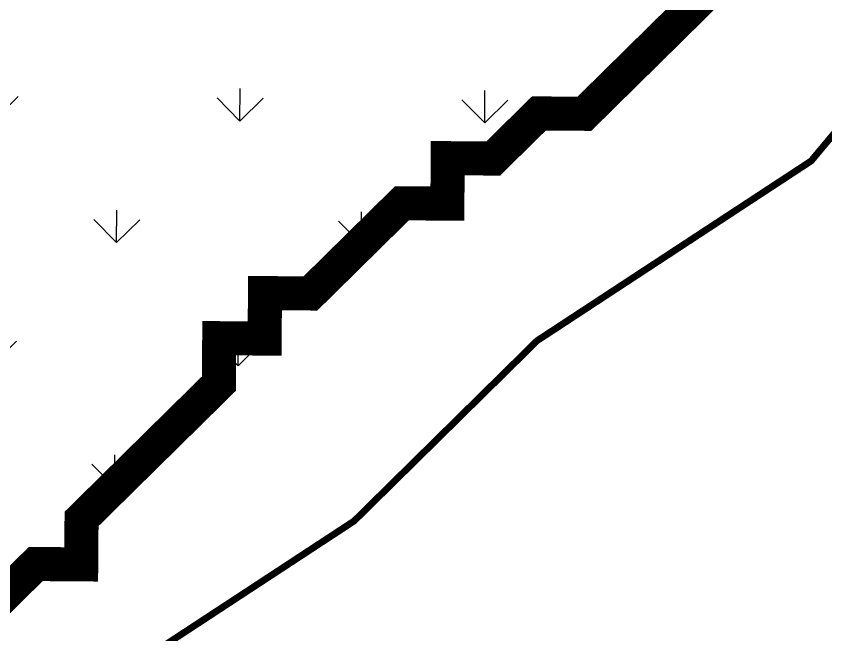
# Model space of a CAD drawing. Header units: metres. Extents: x 326467 to 340077, y 1811030 to 1824953.
# Drawn here: x 329255.1 to 329327.2, y 1812578.8 to 1812633.8 of the extents above; entities that cross this region are included whole.
import ezdxf

# ---------------------------------------------------------------- set-up
doc = ezdxf.new("R2010")
doc.units = ezdxf.units.M
doc.header["$MEASUREMENT"] = 0
for name, color, linetype in [('HAZARDS LINE', 1, 'Continuous'), ('MANGROOVE', 112, 'Continuous'), ('SURVEY PLOT BOUNDARY', 35, 'Continuous')]:
    doc.layers.add(name, color=color, linetype=linetype)

# ---------------------------------------------------------------- blocks, each defined once
blk = doc.blocks.new('16')
at = {"layer": 'MANGROOVE'}
h = blk.add_hatch(dxfattribs=at)
h.set_pattern_fill('GRASS', color=256, scale=0.6064283831244436, angle=-0.4421260210787279)
h.set_pattern_definition([(89.55787397892126, (320150.771940114, 1810233.29904524), (-10.80739406066538, 10.97548618565142), [2.888115174630163, -18.8954136209498]), (44.55787397892127, (320150.771940114, 1810233.29904524), (-10.80739406195207, 10.97548618695812), [2.888115174630163, -12.51516575673071]), (134.5578739789213, (320150.771940114, 1810233.29904524), (-10.97548618695812, -10.80739406195207), [2.888115174630163, -12.5151657567307])])
h.paths.add_polyline_path([(329495.3184547683, 1812826.445310589), (329509.2523405913, 1812862.849281924), (329546.7995464018, 1812893.722386078), (329583.6720340673, 1812941.163400231), (329604.7672574705, 1813003.101205367), (329619.4275886599, 1813062.809676002), (329615.6965076086, 1813084.314575957), (329601.889885337, 1813099.167855723), (329589.2356436432, 1813119.020569075), (329582.706268968, 1813138.826018581), (329570.5705120511, 1813150.86062971), (329568.441303639, 1813148.763702964), (329539.9883487569, 1813128.766700249), (329527.7985860102, 1813120.774138745), (329515.5465090691, 1813104.695431758), (329503.2320337101, 1813080.530579939), (329490.8239607239, 1813044.236510871), (329474.3734048869, 1813007.973636461), (329445.7332547507, 1812963.718199248), (329380.336704694, 1812871.226558152), (329306.824158824, 1812774.754316881), (329245.6572875222, 1812706.489999847), (329237.5100076263, 1812698.466243683), (329208.9945694525, 1812670.383012562), (329184.5840131975, 1812650.354815837), (329152.1197746737, 1812634.432080199), (329127.8028160457, 1812626.533100723), (329091.3584930891, 1812618.727704576), (329050.9029707145, 1812614.996574856), (329032.7120084209, 1812615.136949199), (329024.4682976955, 1812604.329272928), (329021.5618079504, 1812588.492001988), (329023.8913973575, 1812565.658317241), (329029.343685653, 1812550.591265085), (329037.6271700963, 1812541.623726212), (329059.5312748963, 1812529.768604295), (329124.5055164507, 1812528.703186644), (329209.3607125718, 1812556.428825406), (329287.7915240866, 1812607.677013118), (329330.9885396154, 1812649.079652298), (329374.0158378673, 1812698.134697411), (329389.9860058944, 1812711.08875635), (329403.6817702573, 1812717.939005366), (329441.8047392847, 1812747.003282282)])
at = {"layer": 'HAZARDS LINE', "lineweight": 18, "const_width": 3.032141915622218}
blk.add_lwpolyline([(329252.7749928704, 1812581.092282047), (329256.8485907065, 1812585.104160454), (329260.8910735573, 1812585.072965794), (329260.9222727663, 1812589.11603821), (329264.9958706024, 1812593.127916617), (329269.0694684386, 1812597.139795024), (329273.1431504983, 1812601.151672781), (329273.1743497074, 1812605.194745197), (329277.2167483345, 1812605.163551188), (329277.2479475435, 1812609.206623604), (329281.2904303942, 1812609.175428945), (329285.3640282304, 1812613.187307351), (329289.4376260665, 1812617.199185758), (329293.4801089172, 1812617.167991098), (329293.5113081263, 1812621.211063515), (329297.5537067534, 1812621.179869505), (329301.6273888131, 1812625.191747262), (329305.6697874403, 1812625.160553253), (329309.7433852763, 1812629.172431659), (329317.8906651723, 1812637.196187823), (329321.933148023, 1812637.164993163), (329326.0067458592, 1812641.17687157), (329330.1115429043, 1812649.231822393)], dxfattribs=at)
at = {"layer": 'SURVEY PLOT BOUNDARY', "lineweight": 18, "const_width": 0.6064283831244436}
blk.add_lwpolyline([(329525.8642344008, 1812870.103564708), (329484.8472104874, 1812793.597130843), (329403.3121815576, 1812705.273423074), (329383.0688207658, 1812701.386322005), (329382.9752231387, 1812689.257104756), (329325.850749814, 1812620.961509488), (329301.471392768, 1812604.97638518), (329285.1768329762, 1812588.928872853), (329260.7974759302, 1812572.943748545), (329224.1971569285, 1812544.922990317), (329191.7641176137, 1812533.043327094), (329135.1388322833, 1812529.436974711), (329082.5248305947, 1812521.756355253), (328901.1457629028, 1812591.892328461)], dxfattribs=at)
blk.add_lwpolyline([(329528.6899480997, 1812712.39254581), (329520.5426682037, 1812704.368789647), (329524.3978715767, 1812680.079161139), (329442.9565238477, 1812603.884585746), (329418.6706802051, 1812600.028679337), (329398.3337217862, 1812584.012361019), (329329.2379650517, 1812536.025794735), (329308.9010066327, 1812520.009476418), (329284.7400440499, 1812532.325859024), (329260.7974759302, 1812572.943748545), (329285.1768329762, 1812588.928872853), (329301.471392768, 1812604.97638518), (329325.850749814, 1812620.961509488), (329382.9752231387, 1812689.257104756), (329383.0688207658, 1812701.386322005), (329403.3121815576, 1812705.273423074), (329415.2210671994, 1812676.878333481), (329451.6965051413, 1812688.726802694), (329447.7789033504, 1812704.930286369), (329464.0422639331, 1812716.934726279), (329480.1807434562, 1812712.766877175), (329516.7498632488, 1812736.744562987)], close=True, dxfattribs=at)

msp = doc.modelspace()

# ---------------------------------------------------------------- block references
msp.add_blockref('16', (0, 0))

doc.saveas('drawing.dxf')
